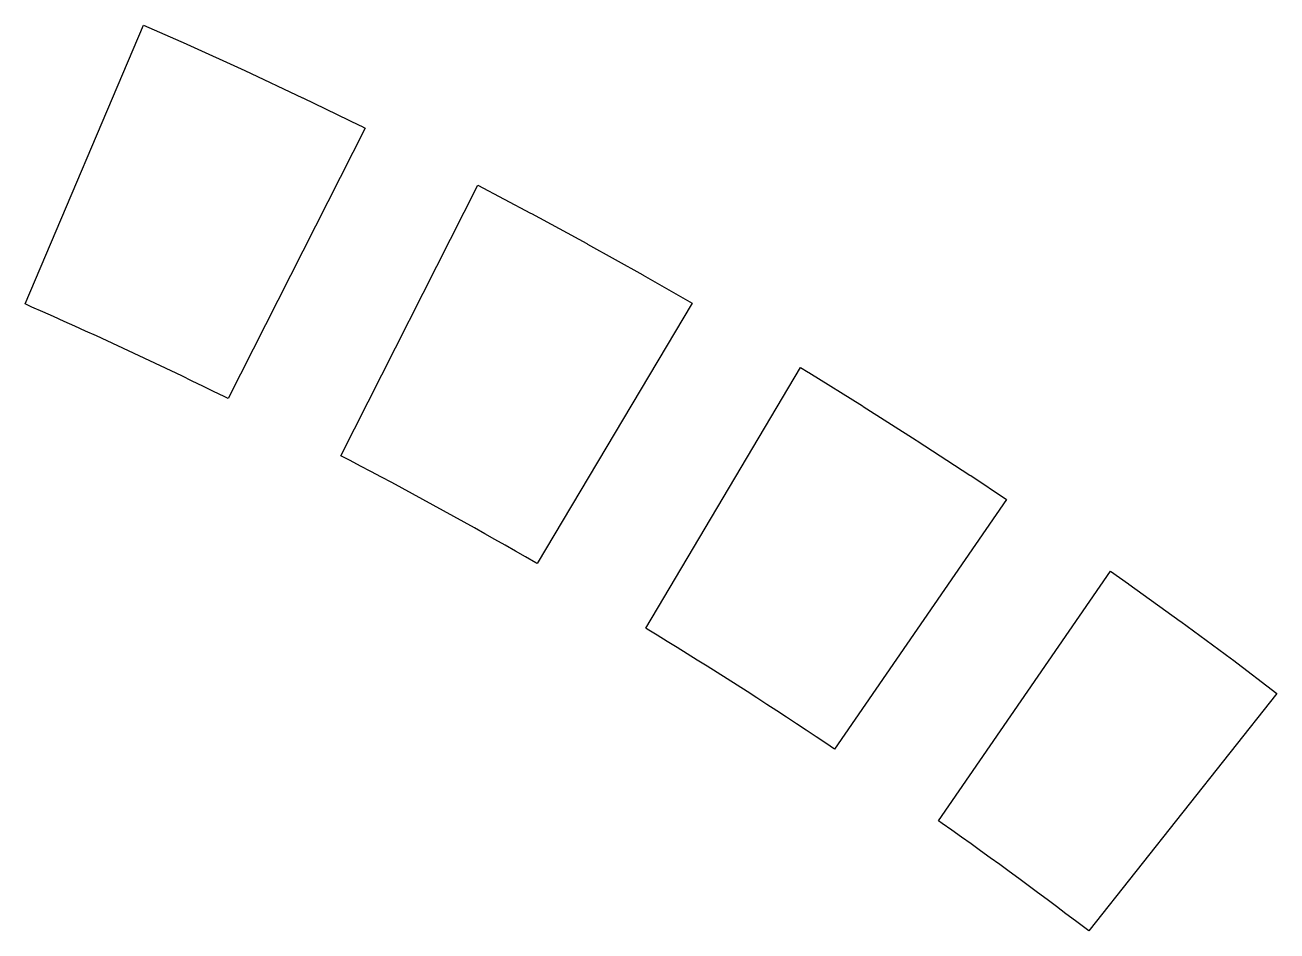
# Model space of a CAD drawing. Header units: millimetres. Extents: x 8.33 to 13.29, y 7.52 to 11.1.
import ezdxf

# ---------------------------------------------------------------- set-up
doc = ezdxf.new("R2010")
doc.units = ezdxf.units.MM

msp = doc.modelspace()

# ---------------------------------------------------------------- linework, layer by layer
for points in [[(8.3309, 9.9996), (8.8005, 11.1037), (8.9694, 11.029), (8.9718, 11.0279), (9.2009, 10.9234), (9.2013, 10.9232), (9.4296, 10.8159), (9.4313, 10.8151), (9.6568, 10.7059), (9.66, 10.7044), (9.6778, 10.6955), (9.1353, 9.6251), (9.119, 9.6332), (9.0771, 9.6537), (9.0352, 9.6741), (8.9932, 9.6944), (8.9512, 9.7146), (8.9091, 9.7347), (8.867, 9.7547), (8.8248, 9.7746), (8.7826, 9.7945), (8.7404, 9.8142), (8.6981, 9.8339), (8.6558, 9.8534), (8.6134, 9.8729), (8.5709, 9.8922), (8.5285, 9.9115), (8.486, 9.9306), (8.4434, 9.9497), (8.4008, 9.9687), (8.3582, 9.9876)], [(9.5813, 9.3991), (10.1238, 10.4694), (10.332, 10.3596), (10.3359, 10.3575), (10.555, 10.2386), (10.558, 10.2369), (10.7769, 10.1148), (10.7784, 10.114), (10.9717, 10.0032), (10.3588, 8.9717), (10.3532, 8.9749), (10.3127, 8.9982), (10.2723, 9.0214), (10.2318, 9.0445), (10.1912, 9.0675), (10.1506, 9.0904), (10.1099, 9.1132), (10.0692, 9.1359), (10.0284, 9.1586), (9.9876, 9.1811), (9.9468, 9.2036), (9.9058, 9.2259), (9.8649, 9.2482), (9.8238, 9.2704), (9.7828, 9.2925), (9.7416, 9.3145), (9.7005, 9.3364), (9.6593, 9.3582), (9.618, 9.3799)], [(10.7886, 8.7162), (11.4016, 9.7478), (11.4309, 9.7301), (11.4344, 9.7279), (11.6458, 9.5969), (11.6497, 9.5943), (11.8593, 9.461), (11.8633, 9.4585), (12.0716, 9.3226), (12.075, 9.3203), (12.2163, 9.2257), (11.5357, 8.2377), (11.5013, 8.2608), (11.4625, 8.2866), (11.4236, 8.3124), (11.3847, 8.3381), (11.3457, 8.3637), (11.3067, 8.3892), (11.2676, 8.4146), (11.2285, 8.44), (11.1893, 8.4652), (11.15, 8.4904), (11.1107, 8.5155), (11.0713, 8.5405), (11.0319, 8.5654), (10.9924, 8.5902), (10.9528, 8.6149), (10.9132, 8.6395), (10.8736, 8.6641), (10.8339, 8.6885), (10.7941, 8.7129)], [(11.9475, 7.9541), (12.6281, 8.9421), (12.6993, 8.8921), (12.7006, 8.8911), (12.904, 8.7445), (12.9068, 8.7425), (13.1073, 8.5945), (13.1109, 8.5918), (13.2873, 8.4584), (12.5419, 7.5179), (12.5262, 7.5298), (12.4891, 7.558), (12.4518, 7.5861), (12.4146, 7.6141), (12.3772, 7.642), (12.3398, 7.6698), (12.3023, 7.6976), (12.2648, 7.7253), (12.2272, 7.7529), (12.1895, 7.7804), (12.1518, 7.8078), (12.114, 7.8351), (12.0762, 7.8624), (12.0383, 7.8895), (12.0003, 7.9166), (11.9623, 7.9436)]]:
    msp.add_lwpolyline(points, close=True)

doc.saveas('drawing.dxf')
